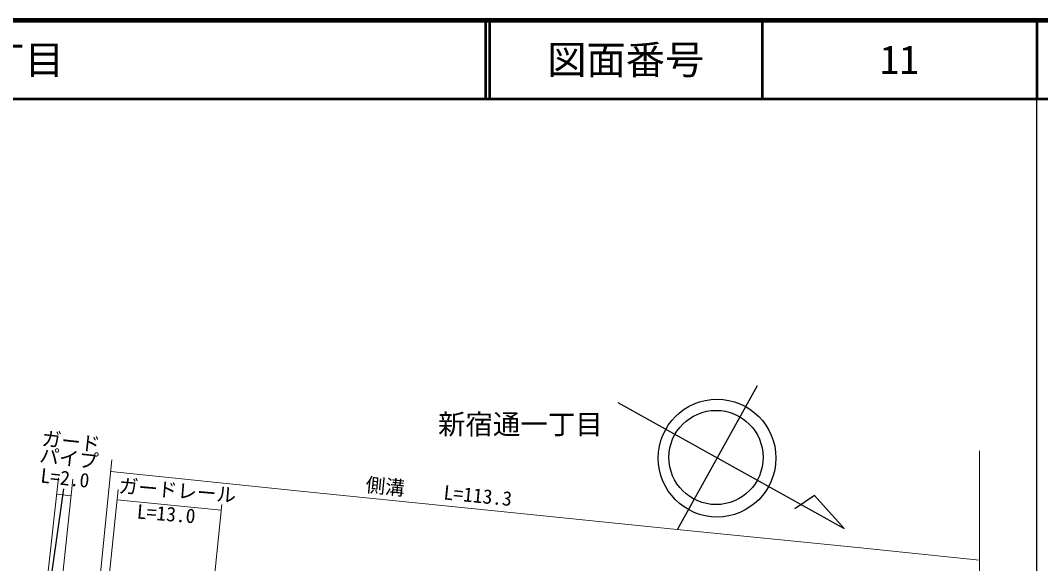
# Model space of a CAD drawing. Units: millimetres at full size, sheet at 1:1000; details may follow other scales. Extents: x 40000 to 680000, y 20000 to 380000.
# Drawn here: x 449467 to 579500, y 310841 to 380000 of the extents above; entities that cross this region are included whole.
import ezdxf
from ezdxf.enums import TextEntityAlignment as Align

# ---------------------------------------------------------------- set-up
doc = ezdxf.new("R2010")
doc.units = ezdxf.units.MM
doc.header["$LTSCALE"] = 1000
for name, color, linetype, lineweight in [('M-BGD', 7, 'Continuous', 25), ('M-BMK-SRVR', 3, 'Continuous', 25), ('M-STR-HTXT', 7, 'Continuous', 13), ('M-TTL', 2, 'Continuous', 140), ('M-TTL-BAND', 7, 'Continuous', 25), ('M-TTL-LINE', 7, 'Continuous', 50)]:
    doc.layers.add(name, color=color, linetype=linetype, lineweight=lineweight)
doc.layers.add('M-BMK-HTXT', color=7, linetype='Continuous')
doc.layers.add('M-TTL-TXT', color=7, linetype='Continuous')
doc.styles.add('ＭＳ ゴシック', font='')
doc.styles.get('ＭＳ ゴシック').set_extended_font_data('MS Gothic')

msp = doc.modelspace()

# ---------------------------------------------------------------- linework, layer by layer
at = {"layer": 'M-BGD'}
msp.add_lwpolyline([(454969, 320343), (451813, 298152), (451839, 296516), (452304, 293843), (453160, 292285), (454586, 290426), (456527, 289032), (459056, 288145), (463609, 287484), (475998, 285690), (477089, 285599), (478144, 285835), (478690, 286417), (479355, 291371)], dxfattribs=at)
at = {"layer": 'M-BMK-SRVR'}
for p, q in [((543386, 333483), (533185, 315127)), ((525611, 331349), (554482, 315305)), ((550664, 319493), (548184, 317802)), ((554482, 315305), (550664, 319493))]:
    msp.add_line(p, q, dxfattribs=at)
for centre, radius in [((538265, 324268), 7500), ((538131, 324353), 6000)]:
    msp.add_circle(centre, radius, dxfattribs=at)
at = {"layer": 'M-STR-HTXT'}
for p, q in [((571731, 279959), (571703, 325199)), ((458369, 296883), (461126, 324040)), ((451973, 300278), (454312, 321745)), ((453235, 294004), (456134, 321583)), ((458776, 289901), (461922, 320252)), ((454088, 319683), (455911, 319461)), ((461787, 318955), (475056, 317624)), ((472559, 292721), (475130, 318363))]:
    msp.add_line(p, q, dxfattribs=at)
msp.add_lwpolyline([(460975, 322554), (484745, 320089), (509902, 317539), (533186, 315188), (556159, 312894), (571712, 311279)], dxfattribs=at)
at = {"layer": 'M-TTL'}
msp.add_line((680000, 380000), (40000, 380000), dxfattribs=at)
at = {"layer": 'M-TTL-BAND'}
msp.add_line((579000, 20000), (579000, 370000), dxfattribs=at)
at = {"layer": 'M-TTL-LINE'}
for p, q in [((508747, 380000), (508747, 370000)), ((509247, 380000), (509247, 370000)), ((543997, 380000), (543997, 370000)), ((579000, 380000), (579000, 370000)), ((40000, 370000), (680000, 370000))]:
    msp.add_line(p, q, dxfattribs=at)

# ---------------------------------------------------------------- texts
at = {"layer": 'M-BMK-HTXT', "style": 'ＭＳ ゴシック'}
msp.add_text('新宿通一丁目', height=2566, dxfattribs=at).set_placement((502696, 326530), align=Align.BOTTOM_LEFT)
at = {"layer": 'M-STR-HTXT', "style": 'ＭＳ ゴシック'}
for s, rotation, p in [('ガード', 353.66, (452033, 325358)), ('パイプ', 353.66, (451769, 323205)), ('L=2.0', 353.66, (451897, 320624)), ('ガードレール', 355.175, (461882, 319324)), ('側溝\u3000\u3000L=113.3', 354.332, (493337, 319457)), ('L=13.0', 355.175, (464210, 316039))]:
    msp.add_text(s, height=1833, rotation=rotation, dxfattribs=at).set_placement(p, align=Align.BOTTOM_LEFT)
at = {"layer": 'M-TTL-TXT', "style": 'ＭＳ ゴシック'}
msp.add_text('周南市代々木通二丁目', height=3666, dxfattribs=at).set_placement((405024, 375000), align=Align.MIDDLE_LEFT)
for s, p in [('図面番号', (526622, 375000)), ('11', (561497, 375000))]:
    msp.add_text(s, height=3666, dxfattribs=at).set_placement(p, align=Align.MIDDLE_CENTER)

doc.saveas('drawing.dxf')
